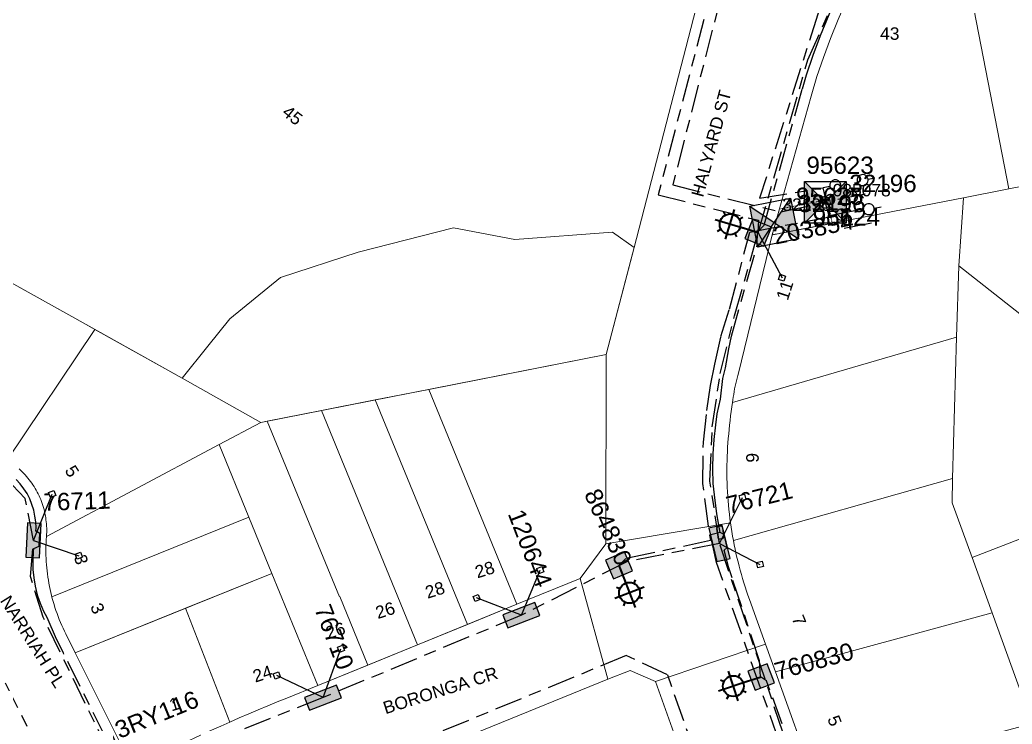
# Model space of a CAD drawing. Header units: metres. Extents: x 301080 to 303013, y 6182698 to 6183880.
# Drawn here: x 302355.8 to 302498.9, y 6182955.2 to 6183056.8 of the extents above; entities that cross this region are included whole.
import ezdxf
from ezdxf.enums import TextEntityAlignment as Align

# ---------------------------------------------------------------- set-up
doc = ezdxf.new("R2010")
doc.units = ezdxf.units.M
for name, pattern in [('Cable Exist UG', [8.2, 4, -1.2, 1.8, -1.2]), ('HIDDEN', [0.375, 0.25, -0.125]), ('HIDDEN2', [0.1875, 0.125, -0.0625])]:
    doc.linetypes.add(name, pattern=pattern)
doc.layers.get('0').update_dxf_attribs({"color": 6})
for name, color, linetype, lineweight in [('Cadastre Buildings_SP_EXT', 9, 'Continuous', 5), ('Cadastre Land Parcels_SP_EXT', 9, 'Continuous', 5), ('Cadastre Other Property_SP_EXT', 9, 'HIDDEN', 5), ('Cadastre Roads_SP_EXT', 9, 'Continuous', 5)]:
    doc.layers.add(name, color=color, linetype=linetype, lineweight=lineweight)
for name, color, linetype in [('Equip_HV_EXT', 7, 'Continuous'), ('Equip_SL_EXT', 7, 'Continuous'), ('Equip_SP_SL_EXT', 7, 'Continuous'), ('Mains_HV_EXT', 7, 'Continuous'), ('Mains_LV_EXT', 7, 'Continuous'), ('Mains_SL_EXT', 7, 'Continuous'), ('Services_SP_EXT', 7, 'Continuous'), ('Sub_SP_EXT', 7, 'Continuous'), ('SupportsUG_SP_LV_EXT', 7, 'Continuous'), ('SupportsUG_SP_LV_SL_EXT', 7, 'Continuous')]:
    doc.layers.add(name, color=color, linetype=linetype)
doc.styles.add('COLUMN_LABEL', font='arial.ttf')
doc.styles.add('iecARIAL', font='arial.ttf', dxfattribs={"height": 2})
doc.styles.add('POLE_LABEL', font='arial.ttf')
doc.styles.get("Standard").update_dxf_attribs({"font": 'arial.ttf'})
doc.styles.add('SWITCH_LABEL', font='arial.ttf', dxfattribs={"height": 2.5})

# ---------------------------------------------------------------- blocks, each defined once
blk = doc.blocks.new('COLUMN_EXT')
blk.add_hatch(color=256).paths.add_polyline_path([(-1.49, 1.48), (-1.49, -1.49), (1.48, -1.49), (1.48, 1.48)])
blk.add_lwpolyline([(-1.49, -1.49), (1.48, -1.49), (1.48, 1.48), (-1.49, 1.48)], close=True)
for tag, height, style, flags, p in [('ASSET_NUM', 2.5, 'COLUMN_LABEL', 8, (2, 2)), ('STRUCTURE_PLANT_NUMBER', 0.2, 'POLE_LABEL', 9, (1.81, 0.03)), ('STREET_CODE', 0.2, 'COLUMN_LABEL', 9, (1.81, -0.2))]:
    blk.add_attdef(tag, text='', height=height, dxfattribs=dict(style=style, flags=flags)).set_placement(p, align=Align.MIDDLE_LEFT)
at = {"flags": 9}
for tag, p in [('COLUMN_TYPE', (1.81, -0.4)), ('OWNED_BY', (1.81, -0.6)), ('STATE', (1.81, -0.8)), ('USAGE', (1.81, -1)), ('LEGEND', (1.81, -1.2)), ('LOCATION', (1.81, -1.4)), ('STREETNAME', (1.81, -1.6)), ('SUBURB', (1.81, -1.8)), ('NOTES', (1.81, -2))]:
    blk.add_attdef(tag, text='', height=0.2, dxfattribs=at).set_placement(p, align=Align.MIDDLE_LEFT)
at = {"flags": 1}
blk.add_attdef('Z', (1.81, -2.35), '', height=0.2, dxfattribs=at)
blk = doc.blocks.new('PILLAR_EXT')
blk.add_hatch(color=256).paths.add_polyline_path([(-2.475, 0.99), (-2.475, -0.99), (2.475, -0.99), (2.475, 0.99)])
blk.add_lwpolyline([(-2.475, -0.99), (2.475, -0.99), (2.475, 0.99), (-2.475, 0.99)], close=True)
at = {"style": 'iecARIAL', "flags": 8}
blk.add_attdef('ASSET_NUM', (1.5, 3.5), '', height=2.5, dxfattribs=at)
for tag, p, flags in [('OWNED_BY', (0, -0.2), 9), ('STATE', (0, -0.4), 9), ('SUPPORT_TYPE', (0, -0.6), 9), ('USAGE', (0, -0.8), 9), ('LEGEND', (0, -1), 9), ('LOCATION', (0, -1.2), 9), ('NOTES', (0, -1.4), 9), ('PARENT', (0, -1.6), 9), ('STREETNAME', (0, -1.8), 9), ('SUBURB', (0, -2), 1)]:
    blk.add_attdef(tag, p, '', height=0.2, dxfattribs=dict(flags=flags))
blk = doc.blocks.new('SL_LANTERN_EXT')
at = {"lineweight": 40}
for p, q in [((0, 1.97), (0, 6.47)), ((-1.46, 5.68), (-1.06, 5.28)), ((1.46, 5.68), (1.06, 5.28)), ((-2.25, 4.22), (2.25, 4.22)), ((-1.46, 2.76), (-1.06, 3.16)), ((1.46, 2.76), (1.06, 3.16)), ((0, 0), (0, 2.72))]:
    blk.add_line(p, q, dxfattribs=at)
blk.add_circle((0, 4.22), 1.5, dxfattribs=at)
at = {"style": 'iecARIAL', "flags": 8}
blk.add_attdef('ASSET_NUM', (1.5, 1.5), '', height=2.5, dxfattribs=at)
for tag, p, height, flags in [('CONSTRUCTED_VOLTAGE', (0.98, -0.65), 0.2, 9), ('CONTROL_TYPE', (0.98, -0.85), 0.2, 9), ('LANTERN_PURPOSE', (0.98, -1.05), 0.2, 9), ('LANTERN_TYPE', (0.98, -1.25), 0.2, 9), ('NO_PHASES', (0.98, -1.45), 0.2, 9), ('LNUMBER', (2.18, -3.25), 2.5, 8), ('OPERATING_VOLTAGE', (0.98, -1.65), 0.2, 9), ('ORIENTATION', (0.98, -1.85), 0.2, 9), ('OWNED_BY', (0.98, -2.05), 0.2, 9), ('STATE', (0.98, -2.25), 0.2, 9), ('USAGE', (0.98, -2.45), 0.2, 9), ('CEXIST', (0.98, -2.65), 0.2, 9), ('CNEW', (0.98, -2.85), 0.2, 9), ('CNUMBER', (0.98, -3.05), 0.2, 9), ('CREMOVE', (0.98, -3.25), 0.2, 9), ('CREPLACE', (0.98, -3.45), 0.2, 9), ('LKINGHEIGHT', (0.98, -3.65), 0.2, 9), ('LBRACKET', (0.98, -3.85), 0.2, 9), ('LBRACKETVOCAB', (0.98, -4.05), 0.2, 9), ('LCATEGORY', (0.98, -4.25), 0.2, 9), ('LCHARGE1', (0.98, -4.45), 0.2, 9), ('LCHARGE1PERCENT', (0.98, -4.65), 0.2, 9), ('LCHARGE2', (0.98, -4.85), 0.2, 9), ('LCHARGE2PERCENT', (0.98, -5.05), 0.2, 9), ('LCHARGE3', (0.98, -5.25), 0.2, 9), ('LCHARGE3PERCENT', (0.98, -5.45), 0.2, 9), ('LEXIST', (0.98, -5.65), 0.2, 9), ('LLAMP', (0.98, -5.85), 0.2, 9), ('LLAMPVOCAB', (0.98, -6.05), 0.2, 9), ('LMAST', (0.98, -6.25), 0.2, 9), ('LMASTVOCAB', (0.98, -6.45), 0.2, 9), ('LNEW', (0.98, -6.65), 0.2, 9), ('LANTNUMBER', (0.98, -6.85), 0.2, 9), ('LOUTREACH', (0.98, -7.25), 0.2, 9), ('LOUTREACHVOCAB', (0.98, -7.45), 0.2, 9), ('LRATECODE', (0.98, -7.65), 0.2, 9), ('LREMOVE', (0.98, -7.85), 0.2, 9), ('LREPLACE', (0.98, -8.05), 0.2, 9), ('LTYPE', (0.98, -8.25), 0.2, 9), ('LTYPEVOCAB', (0.98, -8.45), 0.2, 9), ('LEGEND', (0.98, -8.65), 0.2, 9), ('STREETNAME', (0.98, -9.25), 0.2, 9), ('SUBURB', (0.98, -9.45), 0.2, 1), ('LOCATION', (0.98, -8.85), 0.2, 9), ('NOTES', (0.98, -9.05), 0.2, 9)]:
    blk.add_attdef(tag, p, '', height=height, dxfattribs=dict(flags=flags))
blk = doc.blocks.new('CCP_EXT')
at = {"flags": 9}
for tag, p in [('LEGEND', (0, -1.4)), ('STATE', (0, -1.8)), ('LIFE_SUPPORT', (0, -1.6)), ('NOTES', (0, -2))]:
    blk.add_attdef(tag, text='', height=0.2, dxfattribs=at).set_placement(p, align=Align.MIDDLE_LEFT)
blk.add_wipeout([(0, 0.57), (0.57, 0), (0, -0.57), (-0.57, 0)])
blk.add_lwpolyline([(-0.57, 0), (0, 0.57), (0.57, 0), (0, -0.57), (-0.57, 0)])
at = {"flags": 1}
blk.add_attdef('Z', (0, 0), '', height=0.2, dxfattribs=at)
at = {"flags": 9}
for tag, p in [('CCP_TYPE', (0, 0)), ('CONSTRUCTED_VOLTAGE', (0, -0.2)), ('OPERATING_VOLTAGE', (0, -0.6)), ('ORIENTATION', (0, -0.8)), ('OWNED_BY', (0, -1)), ('NO_PHASES', (0, -0.4)), ('USAGE', (0, -1.2))]:
    blk.add_attdef(tag, text='', height=0.2, dxfattribs=at).set_placement(p, align=Align.MIDDLE_LEFT)
blk = doc.blocks.new('SL_STJ_EXT')
h = blk.add_hatch(color=256)
edge = h.paths.add_edge_path()
edge.add_ellipse((-0.59, 0.13), major_axis=(0.226, 0.226), ratio=1, start_angle=45, end_angle=135)
edge.add_line((-0.91, 0.13), (-0.91, -0.13))
edge.add_ellipse((-0.59, -0.13), major_axis=(0.226, 0.226), ratio=1, start_angle=135, end_angle=225)
edge.add_line((-0.59, -0.45), (0.59, -0.45))
edge.add_ellipse((0.59, -0.13), major_axis=(-0.226, 0.226), ratio=1, start_angle=135, end_angle=225)
edge.add_line((0.91, -0.13), (0.91, 0.13))
edge.add_ellipse((0.59, 0.13), major_axis=(-0.226, 0.226), ratio=1, start_angle=225, end_angle=315)
edge.add_line((0.59, 0.45), (-0.59, 0.45))
blk.add_lwpolyline([(-0.91, 0.13), (-0.91, -0.13, 0.414214), (-0.59, -0.45), (0.59, -0.45, 0.414214), (0.91, -0.13), (0.91, 0.13, 0.414214), (0.59, 0.45), (-0.59, 0.45, 0.414214)], format="xyb", close=True)
at = {"flags": 1}
blk.add_attdef('Z', (0, 0), '', height=0.2, dxfattribs=at)
at = {"flags": 9}
for tag, p in [('ORIENTATION', (0, 0)), ('USAGE', (0, -0.2)), ('LEGEND', (0, -0.4)), ('NOTES', (0, -0.6))]:
    blk.add_attdef(tag, text='', height=0.2, dxfattribs=at).set_placement(p, align=Align.MIDDLE_LEFT)
blk = doc.blocks.new('SWG_HOLEC_SU_EXT')
blk.add_line((1.8, -2), (5.8, -2))
for points in [[(1, 0), (0, 0)], [(6.6, 0), (7.6, 0)]]:
    blk.add_lwpolyline(points)
for points in [[(1.8, -0.8, 1), (1.8, 0.8, 1)], [(5.8, -0.8, 1), (5.8, 0.8, 1)]]:
    blk.add_lwpolyline(points, format="xyb", close=True)
at = {"style": 'SWITCH_LABEL', "flags": 8}
blk.add_attdef('ASSET_NUM', text='', height=2.5, rotation=179.9544, dxfattribs=at).set_placement((-2.4, 0), align=Align.MIDDLE_LEFT)
at = {"flags": 1}
blk.add_attdef('Z', (0, 0), '', height=0.2, dxfattribs=at)
at = {"flags": 9}
for tag, p in [('ACTUAL_STATUS', (0, -0.4)), ('CONSTRUCTED_VOLTAGE', (0, -0.6)), ('OPERATING_VOLTAGE', (0, -1)), ('ORIENTATION', (0, -1.2)), ('OWNED_BY', (0, -1.4)), ('NO_PHASES', (0, -0.8)), ('STATE', (0, -1.8)), ('SWITCH_TYPE', (0, -2)), ('STREETNAME', (0, -2.6)), ('SUBURB', (0, -2.8)), ('PARENT', (0, -1.6)), ('USAGE', (0, -2.2)), ('LOCATION', (0, -2.4)), ('NOTES', (0, -3))]:
    blk.add_attdef(tag, text='', height=0.2, dxfattribs=at).set_placement(p, align=Align.MIDDLE_LEFT)
at = {"style": 'SWITCH_LABEL', "flags": 9}
blk.add_attdef('STREET_CODE', text='', height=0.2, dxfattribs=at).set_placement((0, -0.2), align=Align.MIDDLE_LEFT)
blk = doc.blocks.new('SWITCHING_STATION_EXT')
blk.add_hatch(color=256).paths.add_polyline_path([(-3, 3), (-3, -3), (0, 0)])
h = blk.add_hatch(color=256)
h.paths.add_polyline_path([(0, 0), (3, -3), (3, 3)])
h.paths.add_polyline_path([(3.59, -1.15), (4.63, -1.15), (4.63, -0.85), (3.59, -0.85)], flags=9)
h.paths.add_polyline_path([(3.59, -0.95), (4.83, -0.95), (4.83, -0.65), (3.59, -0.65)], flags=9)
h.paths.add_polyline_path([(3.59, -0.75), (4.63, -0.75), (4.63, -0.45), (3.59, -0.45)], flags=9)
h.paths.add_polyline_path([(3.59, -0.55), (4.83, -0.55), (4.83, -0.25), (3.59, -0.25)], flags=9)
h.paths.add_polyline_path([(3.59, -0.35), (5.69, -0.35), (5.69, -0.05), (3.59, -0.05)], flags=9)
for p, q in [((-3, 3), (3, -3)), ((-3, -3), (3, 3)), ((-2.4, 2.33), (-2.4, 2.33, 0)), ((2.33, 2.33), (2.33, 2.33, 0))]:
    blk.add_line(p, q)
blk.add_lwpolyline([(-3, 3), (3, 3), (3, -3), (-3, -3)], close=True)
for tag, height, flags, p in [('ASSET_NUM', 2.5, 8, (3.46, 2)), ('STREET_CODE', 0.2, 9, (1.5, 0)), ('CONSTRUCTED_VOLTAGE', 0.2, 9, (1.5, -0.2)), ('OPERATING_VOLTAGE', 0.2, 9, (1.5, -0.6)), ('OPERATED_BY', 0.2, 9, (1.5, -0.8)), ('ORIENTATION', 0.2, 9, (1.5, -1.2)), ('OWNED_BY', 0.2, 9, (1.5, -1.4)), ('NO_PHASES', 0.2, 9, (1.5, -0.4)), ('MAINTAINED_BY', 0.2, 9, (1.5, -1)), ('STATE', 0.2, 9, (1.5, -1.6)), ('SITE_TYPE', 0.2, 9, (1.5, -2.6)), ('STREETNAME', 0.2, 9, (1.5, -2.8)), ('PARENT', 0.2, 9, (1.5, -1.8)), ('USAGE', 0.2, 9, (1.5, -2)), ('LEGEND', 0.2, 9, (1.5, -2.2)), ('LOCATION', 0.2, 9, (1.5, -2.4)), ('SUBURB', 0.2, 9, (1.5, -3)), ('Z', 0.2, 1, (1.5, -3.4)), ('NOTES', 0.2, 9, (1.5, -3.2))]:
    blk.add_attdef(tag, text='', height=height, dxfattribs=dict(flags=flags)).set_placement(p, align=Align.MIDDLE_LEFT)

msp = doc.modelspace()

# ---------------------------------------------------------------- linework, layer by layer
at = {"layer": 'Cadastre Land Parcels_SP_EXT', "linetype": 'Continuous'}
for points in [[(302456.84, 6183072.11), (302432.33, 6183091.63), (302412.12, 6183105.58), (302399.46, 6183087.42), (302389.44, 6183073.07), (302380.86, 6183060.76), (302349.16, 6183065.16), (302343.96, 6183057.82), (302327.18, 6183034.15), (302335.22, 6183029.58), (302365.34, 6183012.8), (302379.19, 6183005.08), (302382.9, 6183009.68), (302386.09, 6183013.65), (302393.38, 6183019.59), (302404.57, 6183023.27), (302418.32, 6183026.77), (302427.19, 6183025.1), (302441.25, 6183026.13), (302444.36, 6183023.94), (302456.84, 6183072.11)], [(302492.08, 6183065.07), (302489.54, 6183065.4), (302487.01, 6183065.83), (302484.5, 6183066.35), (302482.01, 6183066.96), (302477.78, 6183065.12), (302476.25, 6183062.08), (302474.98, 6183059.46), (302473.79, 6183056.79), (302472.68, 6183054.08), (302471.67, 6183051.34), (302470.74, 6183048.57), (302469.91, 6183045.77), (302464.28, 6183025.74), (302491.88, 6183031.07), (302498.43, 6183032.4), (302492.08, 6183065.07)], [(302518.24, 6183036.24), (302512.48, 6183065.92), (302510.24, 6183065.52), (302507.98, 6183065.2), (302505.72, 6183064.95), (302503.45, 6183064.78), (302501.17, 6183064.69), (302498.9, 6183064.67), (302496.62, 6183064.73), (302494.35, 6183064.87), (302492.08, 6183065.07), (302498.43, 6183032.4), (302518.24, 6183036.24)], [(302490.87, 6183010.98), (302491.2, 6183021.29), (302491.88, 6183031.07), (302464.28, 6183025.74), (302459.43, 6183005.81), (302459.32, 6183005.44), (302459.22, 6183005.06), (302459.12, 6183004.67), (302459.03, 6183004.29), (302458.94, 6183003.91), (302458.87, 6183003.52), (302458.8, 6183003.13), (302458.74, 6183002.74), (302458.68, 6183002.35), (302458.63, 6183001.96), (302458.59, 6183001.57), (302490.87, 6183010.98)], [(302444.36, 6183023.94), (302441.25, 6183026.13), (302427.19, 6183025.1), (302418.32, 6183026.77), (302404.57, 6183023.27), (302393.38, 6183019.59), (302386.09, 6183013.65), (302382.9, 6183009.68), (302379.19, 6183005.08), (302390.55, 6182998.7), (302440.35, 6183008.48), (302444.36, 6183023.94)], [(302490.32, 6182990.62), (302490.87, 6183010.98), (302458.59, 6183001.57), (302458.49, 6183000.92), (302458.39, 6183000.27), (302458.3, 6182999.62), (302458.22, 6182998.97), (302458.15, 6182998.31), (302458.08, 6182997.67), (302458.02, 6182997.03), (302457.96, 6182996.39), (302457.91, 6182995.75), (302457.86, 6182995.11), (302457.83, 6182994.46), (302457.8, 6182993.82), (302457.78, 6182993.18), (302457.77, 6182992.54), (302457.76, 6182991.9), (302457.76, 6182991.25), (302457.77, 6182990.61), (302457.79, 6182989.97), (302457.82, 6182989.33), (302457.85, 6182988.68), (302457.89, 6182988.04), (302457.93, 6182987.4), (302457.99, 6182986.76), (302458.05, 6182986.12), (302458.12, 6182985.48), (302458.2, 6182984.84), (302458.28, 6182984.21), (302458.37, 6182983.57), (302458.47, 6182982.94), (302458.58, 6182982.3), (302458.7, 6182981.67), (302490.32, 6182990.62)], [(302427.48, 6182972.47), (302414.79, 6183003.46), (302407.01, 6183001.93), (302420.33, 6182969.55), (302427.48, 6182972.47)], [(302420.33, 6182969.55), (302407.01, 6183001.93), (302399.28, 6183000.42), (302413.12, 6182966.61), (302420.33, 6182969.55)], [(302399.28, 6183000.42), (302391.47, 6182998.88), (302401.88, 6182973.55), (302401.92, 6182973.57), (302405.97, 6182963.69), (302413.12, 6182966.61), (302399.28, 6183000.42)], [(302391.47, 6182998.88), (302390.55, 6182998.7), (302384.52, 6182995.49), (302388.82, 6182985.02), (302392.14, 6182976.9), (302398.76, 6182960.75), (302405.97, 6182963.69), (302401.92, 6182973.57), (302401.88, 6182973.55), (302391.47, 6182998.88)], [(302388.82, 6182985.02), (302384.52, 6182995.49), (302359.62, 6182982.23), (302359.59, 6182981.78), (302359.56, 6182981.33), (302359.55, 6182980.88), (302359.54, 6182980.43), (302359.54, 6182979.98), (302359.55, 6182979.53), (302359.57, 6182979.08), (302359.59, 6182978.62), (302359.62, 6182978.17), (302359.66, 6182977.72), (302359.71, 6182977.28), (302359.76, 6182976.83), (302359.82, 6182976.38), (302359.89, 6182975.93), (302359.97, 6182975.49), (302360.05, 6182975.04), (302360.14, 6182974.6), (302360.24, 6182974.16), (302360.35, 6182973.72), (302360.39, 6182973.55), (302388.82, 6182985.02)], [(302496.01, 6182971.21), (302493.11, 6182979.22), (302490.25, 6182987.11), (302490.32, 6182990.62), (302458.7, 6182981.67), (302458.81, 6182981.05), (302458.94, 6182980.43), (302459.07, 6182979.82), (302459.21, 6182979.21), (302459.36, 6182978.59), (302459.52, 6182977.98), (302459.68, 6182977.38), (302459.85, 6182976.77), (302460.02, 6182976.16), (302460.2, 6182975.56), (302460.39, 6182974.96), (302460.59, 6182974.36), (302460.79, 6182973.77), (302461, 6182973.17), (302463.32, 6182966.71), (302464.76, 6182962.71), (302496.01, 6182971.21)], [(302392.14, 6182976.9), (302388.82, 6182985.02), (302360.39, 6182973.55), (302360.46, 6182973.29), (302360.58, 6182972.85), (302360.71, 6182972.42), (302360.85, 6182971.99), (302360.99, 6182971.56), (302361.14, 6182971.12), (302361.3, 6182970.69), (302361.47, 6182970.27), (302361.64, 6182969.85), (302361.82, 6182969.42), (302362.01, 6182969.01), (302362.2, 6182968.59), (302362.4, 6182968.18), (302363.75, 6182965.47), (302392.14, 6182976.9)], [(302387.43, 6182956.06), (302388.79, 6182956.64), (302390.16, 6182957.22), (302391.53, 6182957.8), (302392.91, 6182958.37), (302394.28, 6182958.93), (302398.76, 6182960.75), (302392.14, 6182976.9), (302379.68, 6182971.89), (302386.06, 6182955.46), (302387.43, 6182956.06)], [(302376.94, 6182951.29), (302378.24, 6182951.9), (302379.53, 6182952.51), (302380.84, 6182953.11), (302382.14, 6182953.71), (302383.44, 6182954.3), (302384.75, 6182954.88), (302386.06, 6182955.46), (302379.68, 6182971.89), (302363.75, 6182965.47), (302370.25, 6182952.47), (302375.65, 6182950.67), (302376.94, 6182951.29)], [(302501.77, 6182955.26), (302496.01, 6182971.21), (302464.76, 6182962.71), (302470.49, 6182946.75), (302501.77, 6182955.26)], [(302452.5, 6182947.21), (302447.44, 6182961.3), (302443.8, 6182962.93), (302440.6, 6182961.64), (302418.75, 6182952.78), (302425.15, 6182935.03), (302452.5, 6182947.21)]]:
    msp.add_lwpolyline(points, close=True, dxfattribs=at)
for points in [[(302518.24, 6183036.24), (302498.43, 6183032.4), (302491.88, 6183031.07), (302491.2, 6183021.29), (302518.74, 6182999.59)], [(302353.97, 6182993.25), (302366.61, 6183012.1), (302366.61, 6183012.1), (302365.35, 6183012.8), (302338.21, 6183027.91)], [(302518.74, 6182999.59), (302491.2, 6183021.29), (302490.87, 6183010.98), (302490.32, 6182990.62), (302490.25, 6182987.11), (302493.11, 6182979.22), (302516.85, 6182988.41)], [(302355.68, 6182991.98), (302355.9, 6182991.77), (302356.12, 6182991.56), (302356.33, 6182991.35), (302356.54, 6182991.13), (302356.74, 6182990.9), (302356.94, 6182990.67), (302357.13, 6182990.43), (302357.31, 6182990.19), (302357.49, 6182989.94), (302357.66, 6182989.69), (302357.83, 6182989.44), (302357.98, 6182989.18), (302358.14, 6182988.92), (302358.28, 6182988.65), (302358.42, 6182988.38), (302358.55, 6182988.11), (302358.67, 6182987.84), (302358.79, 6182987.56), (302358.9, 6182987.28), (302359, 6182986.99), (302359.1, 6182986.7), (302359.19, 6182986.42), (302359.27, 6182986.12), (302359.34, 6182985.83), (302359.4, 6182985.54), (302359.46, 6182985.24), (302359.51, 6182984.94), (302359.55, 6182984.64), (302359.59, 6182984.34), (302359.62, 6182984.04), (302359.64, 6182983.74), (302359.65, 6182983.44), (302359.65, 6182983.14), (302359.65, 6182982.84), (302359.63, 6182982.53), (302359.62, 6182982.23), (302384.52, 6182995.49), (302384.52, 6182995.49), (302390.55, 6182998.7), (302379.19, 6183005.07), (302366.61, 6183012.1), (302353.97, 6182993.25)], [(302516.85, 6182988.41), (302493.11, 6182979.22), (302496.01, 6182971.21), (302501.77, 6182955.26)]]:
    msp.add_lwpolyline(points, dxfattribs=at)
at = {"layer": 'Cadastre Other Property_SP_EXT', "linetype": 'HIDDEN2'}
msp.add_lwpolyline([(302464.28, 6183025.74), (302472.94, 6183027.41), (302472.28, 6183030.82), (302465.35, 6183029.48), (302464.28, 6183025.74)], close=True, dxfattribs=at)
at = {"layer": 'Cadastre Roads_SP_EXT', "linetype": 'Continuous'}
msp.add_lwpolyline([(302485.56, 6182904.8), (302476.25, 6182930.73), (302470.49, 6182946.75), (302464.76, 6182962.71), (302463.32, 6182966.71), (302447.44, 6182961.3), (302452.5, 6182947.21), (302458.52, 6182930.45), (302464.37, 6182914.14), (302469.24, 6182900.58), (302485.56, 6182904.8)], close=True, dxfattribs=at)
at = {"layer": 'Mains_HV_EXT', "linetype": 'Cable Exist UG'}
for points in [[(302218.63, 6183200.45), (302220.94, 6183199.93), (302268.78, 6183187.56), (302316.38, 6183175.46), (302427.42, 6183098.54), (302434.1, 6183093.92), (302438.58, 6183090.37), (302460.24, 6183073.25), (302459.7, 6183071.17), (302449.96, 6183032.94), (302465.53, 6183029.05), (302471.96, 6183030.46)], [(302636, 6183111.03), (302631.28, 6183109.54), (302625.72, 6183108.03), (302613.2, 6183104.23), (302598.39, 6183099.83), (302584.19, 6183095.51), (302576.94, 6183093.52), (302579.58, 6183084.19), (302567.19, 6183080.83), (302558.2, 6183078.69), (302545.91, 6183075.94), (302536.37, 6183073.84), (302523.19, 6183071.1), (302511.69, 6183068.88), (302503.52, 6183067.81), (302496.13, 6183067.8), (302489.07, 6183068.58), (302482.96, 6183069.87), (302481.74, 6183070.13), (302475.59, 6183067.45), (302470.87, 6183057.58), (302462.47, 6183031.02), (302471.61, 6183032.53), (302472.13, 6183030.25)]]:
    msp.add_lwpolyline(points, dxfattribs=at)
at = {"layer": 'Mains_LV_EXT', "linetype": 'Cable Exist UG'}
for points in [[(302462.26, 6183026.05), (302469.44, 6183051), (302476.32, 6183066.67), (302481.81, 6183069.07), (302485.85, 6183068.24)], [(302357.75, 6182981.68), (302356.56, 6182987.73), (302352.64, 6182991.83), (302348.62, 6182993.39), (302344.31, 6182992.61)], [(302353.65, 6182961.12), (302360.7, 6182947.18), (302358.84, 6182939.72), (302335.88, 6182925.72)]]:
    msp.add_lwpolyline(points, dxfattribs=at)
at = {"layer": 'Mains_SL_EXT', "linetype": 'Cable Exist UG'}
for points in [[(302413.26, 6183107.23), (302414.2, 6183108.35), (302414.2, 6183108.35), (302417.01, 6183106.46), (302417.9, 6183103.42), (302417.9, 6183103.42), (302433.24, 6183092.86), (302458.54, 6183072.66), (302447.86, 6183031.52), (302462.33, 6183027.85), (302462.2, 6183026.07)], [(302462.19, 6183026.15), (302463.11, 6183027.12), (302463.11, 6183027.12), (302468.65, 6183046.82), (302469.25, 6183048.82), (302470.21, 6183051.68), (302471.25, 6183054.5), (302472.49, 6183057.52), (302473.87, 6183060.62), (302474.71, 6183062.36), (302476.69, 6183066.28), (302481.87, 6183068.54), (302484.83, 6183067.82), (302487.29, 6183067.32), (302489.77, 6183066.88), (302491.09, 6183066.72), (302491.69, 6183067.14)], [(302456.8, 6182982.81), (302455.23, 6182982.44), (302455.23, 6182982.44), (302455.39, 6182981.64), (302443.18, 6182979.06), (302442.19, 6182978.07)], [(302480.37, 6182931.23), (302474.27, 6182931.93), (302474.27, 6182931.93), (302469.4, 6182945.02), (302469.67, 6182945.46), (302469.19, 6182947.33), (302468.53, 6182947.5), (302463.48, 6182961.4), (302462.59, 6182961.98)]]:
    msp.add_lwpolyline(points, dxfattribs=at)

# ---------------------------------------------------------------- block references
at = {"layer": 'Equip_HV_EXT'}
ref = msp.add_blockref('SWG_HOLEC_SU_EXT', (302471.63, 6183032.54), dxfattribs=dict(at, rotation=10.87352037601107))
ref.add_attrib('ASSET_NUM', '95623', dxfattribs={"layer": '0', "height": 2.5, "style": 'SWITCH_LABEL'}).set_placement((302469.23, 6183033.79), align=Align.BOTTOM_LEFT)
ref = msp.add_blockref('SWG_HOLEC_SU_EXT', (302470.13, 6183030.06), dxfattribs=dict(at, rotation=11.71247263486111))
ref.add_attrib('ASSET_NUM', '95625', dxfattribs={"layer": '0', "height": 2.5, "style": 'SWITCH_LABEL'}).set_placement((302467.73, 6183031.31), align=Align.MIDDLE_LEFT)
ref = msp.add_blockref('SWG_HOLEC_SU_EXT', (302472.54, 6183028.33), dxfattribs=dict(at, rotation=11.21884222936018))
ref.add_attrib('ASSET_NUM', '95624', dxfattribs={"layer": '0', "height": 2.5, "style": 'SWITCH_LABEL'}).set_placement((302470.14, 6183029.58), align=Align.TOP_LEFT)
at = {"layer": 'Equip_SL_EXT', "rotation": 97.69605170504506}
msp.add_blockref('SL_STJ_EXT', (302456.8, 6182982.81), dxfattribs=at)
at = {"layer": 'Equip_SP_SL_EXT'}
for p, rotation in [((302462.26, 6183026.05), 73.20545329863876), ((302442.19, 6182978.05), 201.0832620767442), ((302462.7, 6182961.97), 108.1796832330563)]:
    msp.add_blockref('SL_LANTERN_EXT', p, dxfattribs=dict(at, rotation=rotation))
at = {"layer": 'Sub_SP_EXT'}
ref = msp.add_blockref('SWITCHING_STATION_EXT', (302471.96, 6183030.42), dxfattribs=at)
ref.add_attrib('ASSET_NUM', '32196', dxfattribs={"layer": '0', "height": 2.5}).set_placement((302475.42, 6183031.17), align=Align.BOTTOM_LEFT)
ref = msp.add_blockref('SWITCHING_STATION_EXT', (302464.58, 6183027.52), dxfattribs=dict(at, rotation=11.23813325101064))
ref.add_attrib('ASSET_NUM', '32196', dxfattribs={"layer": '0', "height": 2.5}).set_placement((302468.04, 6183028.27), align=Align.BOTTOM_LEFT)
at = {"layer": 'SupportsUG_SP_LV_EXT'}
ref = msp.add_blockref('PILLAR_EXT', (302456.7, 6182981.25), dxfattribs=dict(at, rotation=103.7899170807166))
ref.add_attrib('ASSET_NUM', '76721', dxfattribs={"layer": '0', "height": 2.5, "rotation": 13.8988, "style": 'iecARIAL'}).set_placement((302458.2, 6182984.75), align=Align.BOTTOM_LEFT)
ref = msp.add_blockref('PILLAR_EXT', (302357.75, 6182981.68), dxfattribs=dict(at, rotation=267.6123738608892))
ref.add_attrib('ASSET_NUM', '76711', dxfattribs={"layer": '0', "height": 2.5, "rotation": 1.9637, "style": 'iecARIAL'}).set_placement((302359.25, 6182985.18), align=Align.BOTTOM_LEFT)
ref = msp.add_blockref('PILLAR_EXT', (302428.12, 6182970.89), dxfattribs=dict(at, rotation=201.0832621127351))
ref.add_attrib('ASSET_NUM', '120644', dxfattribs={"layer": '0', "height": 2.5, "rotation": 291.1195, "style": 'iecARIAL'}).set_placement((302429.62, 6182974.39), align=Align.BOTTOM_RIGHT)
ref = msp.add_blockref('PILLAR_EXT', (302399.51, 6182958.99), dxfattribs=dict(at, rotation=201.0464471172776))
ref.add_attrib('ASSET_NUM', '76710', dxfattribs={"layer": '0', "height": 2.5, "rotation": 291.0827, "style": 'iecARIAL'}).set_placement((302401.01, 6182962.49), align=Align.BOTTOM_RIGHT)
at = {"layer": 'SupportsUG_SP_LV_SL_EXT'}
ref = msp.add_blockref('COLUMN_EXT', (302462.26, 6183026.05), dxfattribs=dict(at, rotation=68.08939491652954))
ref.add_attrib('ASSET_NUM', '203854', dxfattribs={"layer": '0', "height": 2.5, "rotation": 11.1995, "style": 'COLUMN_LABEL'}).set_placement((302464.26, 6183026.8), align=Align.TOP_LEFT)
ref = msp.add_blockref('COLUMN_EXT', (302442.19, 6182978.05), dxfattribs=dict(at, rotation=203.0103371762223))
ref.add_attrib('ASSET_NUM', '864830', dxfattribs={"layer": '0', "height": 2.5, "rotation": 294.3193, "style": 'COLUMN_LABEL'}).set_placement((302444.19, 6182978.8), align=Align.TOP_RIGHT)
ref = msp.add_blockref('COLUMN_EXT', (302462.7, 6182961.97), dxfattribs=dict(at, rotation=291.1568356211305))
ref.add_attrib('ASSET_NUM', '760830', dxfattribs={"layer": '0', "height": 2.5, "rotation": 15.3382, "style": 'COLUMN_LABEL'}).set_placement((302464.7, 6182962.72), align=Align.MIDDLE_LEFT)
ref = msp.add_blockref('COLUMN_EXT', (302368.43, 6182951.59), dxfattribs=dict(at, rotation=114.7913433982836))
ref.add_attrib('ASSET_NUM', '3RY116', dxfattribs={"layer": '0', "height": 2.5, "rotation": 22.1408, "style": 'COLUMN_LABEL'}).set_placement((302370.43, 6182952.34), align=Align.BOTTOM_LEFT)

# ---------------------------------------------------------------- texts
at = {"layer": 'Cadastre Land Parcels_SP_EXT'}
msp.add_text('43', height=1.8, dxfattribs=at).set_placement((302479.85, 6183053.88))
for s, rotation, p in [('45', 321.464, (302393.46, 6183043.16)), ('11', 72.1918, (302466.53, 6183016.17)), ('9', 88.7604, (302462.33, 6182992.87)), ('5', 302.1392, (302362.18, 6182991.77)), ('3', 284.1599, (302363.58, 6182979.38)), ('28', 17.6207, (302421.77, 6182976.18)), ('28', 17.6265, (302414.59, 6182973.25)), ('3', 292.704, (302365.89, 6182972.16)), ('26', 17.6242, (302407.41, 6182970.32)), ('26', 17.6231, (302400.24, 6182967.4)), ('7', 292.047, (302467.07, 6182970.45)), ('24', 18.1067, (302389.73, 6182961.15)), ('1', 16.7861, (302377.65, 6182957)), ('5', 292.0503, (302472.2, 6182955.97))]:
    msp.add_text(s, height=1.8, rotation=rotation, dxfattribs=at).set_placement(p)
at = {"layer": 'Cadastre Other Property_SP_EXT'}
msp.add_text('085078', height=1.8, dxfattribs=at).set_placement((302473, 6183031.3))
at = {"layer": 'Cadastre Roads_SP_EXT'}
for s, rotation, p in [('HALYARD ST', 74.9461, (302454.32, 6183031.07)), ('NARRIAH PL', 302.2344, (302352.86, 6182972.98)), ('BORONGA CR', 17.6092, (302408.52, 6182956.59))]:
    msp.add_text(s, height=1.8, rotation=rotation, dxfattribs=at).set_placement(p)
at = {"layer": 'Sub_SP_EXT'}
msp.add_text('32196', height=1.8, dxfattribs=at).set_placement((302465.75, 6183029.21))

# ---------------------------------------------------------------- next in the draw order: block references
at = {"layer": 'Services_SP_EXT'}
for p, rotation in [((302465.71, 6183019.56), 295.6283008280176), ((302360.45, 6182988.36), 65.97254328266028), ((302460.01, 6182987.85), 58.91670436700678), ((302364.29, 6182979.47), 335.9360181968866), ((302462.53, 6182978.21), 328.8806794187905), ((302430.85, 6182977.38), 66.17362417822252), ((302421.66, 6182973.37), 156.0649494875833), ((302402.1, 6182966.03), 66.13660914008048), ((302392.86, 6182962.2), 156.0279344994358)]:
    msp.add_blockref('CCP_EXT', p, dxfattribs=dict(at, rotation=rotation))

# ---------------------------------------------------------------- next in the draw order: linework, layer by layer
at = {"layer": 'Cadastre Buildings_SP_EXT', "linetype": 'Continuous'}
msp.add_lwpolyline([(302436.6, 6182976.18), (302440.3, 6182981.19), (302440.35, 6183008.48), (302414.79, 6183003.46), (302427.48, 6182972.47), (302436.6, 6182976.18)], close=True, dxfattribs=at)
at = {"layer": 'Cadastre Roads_SP_EXT', "linetype": 'Continuous'}
for points in [[(302456.85, 6183072.11), (302444.36, 6183023.94), (302443.93, 6183022.28), (302440.35, 6183008.48), (302440.3, 6182981.19), (302458.28, 6182984.21), (302458.28, 6182984.21), (302458.2, 6182984.84), (302458.12, 6182985.48), (302458.05, 6182986.12), (302457.99, 6182986.76), (302457.93, 6182987.4), (302457.89, 6182988.04), (302457.85, 6182988.68), (302457.82, 6182989.33), (302457.79, 6182989.97), (302457.77, 6182990.61), (302457.76, 6182991.25), (302457.76, 6182991.9), (302457.77, 6182992.54), (302457.78, 6182993.18), (302457.8, 6182993.82), (302457.83, 6182994.46), (302457.86, 6182995.11), (302457.91, 6182995.75), (302457.96, 6182996.39), (302458.02, 6182997.03), (302458.08, 6182997.67), (302458.15, 6182998.31), (302458.22, 6182998.97), (302458.3, 6182999.62), (302458.39, 6183000.27), (302458.49, 6183000.92), (302458.59, 6183001.57), (302458.63, 6183001.96), (302458.68, 6183002.35), (302458.74, 6183002.74), (302458.8, 6183003.13), (302458.87, 6183003.52), (302458.94, 6183003.91), (302459.03, 6183004.29), (302459.12, 6183004.67), (302459.22, 6183005.06), (302459.32, 6183005.44), (302459.43, 6183005.81), (302464.28, 6183025.74), (302469.91, 6183045.77), (302470.74, 6183048.57), (302471.67, 6183051.34), (302472.68, 6183054.08), (302473.79, 6183056.79)], [(302370.25, 6182952.47), (302363.75, 6182965.47), (302362.4, 6182968.18), (302362.2, 6182968.59), (302362.01, 6182969.01), (302361.82, 6182969.42), (302361.64, 6182969.85), (302361.47, 6182970.27), (302361.3, 6182970.69), (302361.14, 6182971.12), (302360.99, 6182971.56), (302360.85, 6182971.99), (302360.71, 6182972.42), (302360.58, 6182972.85), (302360.46, 6182973.29), (302360.35, 6182973.72), (302360.24, 6182974.16), (302360.14, 6182974.6), (302360.05, 6182975.04), (302359.97, 6182975.49), (302359.89, 6182975.93), (302359.82, 6182976.38), (302359.76, 6182976.83), (302359.71, 6182977.28), (302359.66, 6182977.72), (302359.62, 6182978.17), (302359.59, 6182978.62), (302359.57, 6182979.08), (302359.55, 6182979.53), (302359.54, 6182979.98), (302359.54, 6182980.43), (302359.55, 6182980.88), (302359.56, 6182981.33), (302359.59, 6182981.78), (302359.62, 6182982.23), (302359.63, 6182982.53), (302359.65, 6182982.84), (302359.65, 6182983.14), (302359.65, 6182983.44), (302359.64, 6182983.74), (302359.62, 6182984.04), (302359.59, 6182984.34), (302359.55, 6182984.64), (302359.51, 6182984.94), (302359.46, 6182985.24), (302359.4, 6182985.54), (302359.34, 6182985.83), (302359.27, 6182986.12), (302359.19, 6182986.42), (302359.1, 6182986.7), (302359, 6182986.99), (302358.9, 6182987.28), (302358.79, 6182987.56), (302358.67, 6182987.84), (302358.55, 6182988.11), (302358.42, 6182988.38), (302358.28, 6182988.65), (302358.14, 6182988.92), (302357.98, 6182989.18), (302357.83, 6182989.44), (302357.66, 6182989.69), (302357.49, 6182989.94), (302357.31, 6182990.19), (302357.13, 6182990.43), (302356.94, 6182990.67), (302356.74, 6182990.9), (302356.54, 6182991.13), (302356.33, 6182991.35), (302356.12, 6182991.56), (302355.9, 6182991.77), (302355.68, 6182991.98)], [(302418.75, 6182952.78), (302440.6, 6182961.64), (302436.6, 6182976.18), (302427.48, 6182972.47), (302413.12, 6182966.61), (302398.76, 6182960.75), (302394.28, 6182958.93), (302392.91, 6182958.37), (302391.53, 6182957.8), (302390.16, 6182957.22), (302388.79, 6182956.64), (302387.43, 6182956.06), (302386.06, 6182955.46), (302384.75, 6182954.88)]]:
    msp.add_lwpolyline(points, dxfattribs=at)
at = {"layer": 'Mains_HV_EXT', "linetype": 'Cable Exist UG'}
msp.add_lwpolyline([(302478.71, 6182935.63), (302477.01, 6182936.32), (302472.16, 6182937.07), (302470.73, 6182937.18), (302456.26, 6182978.5), (302455.1, 6182983.74), (302454.31, 6182989.88), (302454.36, 6182995.84), (302454.88, 6183000.4), (302455.41, 6183004.04), (302456, 6183007.08), (302456.9, 6183011.1), (302458.14, 6183015.02), (302461.06, 6183026.15), (302472.54, 6183028.33), (302472.05, 6183030.17)], dxfattribs=at)
at = {"layer": 'Mains_LV_EXT', "linetype": 'Cable Exist UG'}
for points in [[(302456.7, 6182981.25), (302455.31, 6182990.23), (302455.65, 6182998.07), (302456.79, 6183005.73), (302458.86, 6183014.06), (302462.26, 6183026.05)], [(302399.51, 6182958.99), (302386.91, 6182953.99), (302381.41, 6182950.97), (302375.6, 6182948.7), (302368.81, 6182950.8), (302359.15, 6182970.59), (302357.32, 6182976.46), (302357.75, 6182981.68)], [(302456.7, 6182981.25), (302443.32, 6182978.59), (302428.12, 6182970.89)], [(302468.47, 6182946.09), (302456.7, 6182981.25)], [(302428.12, 6182970.89), (302399.51, 6182958.99)], [(302454.26, 6182947.89), (302449.2, 6182962.29), (302443.25, 6182965.06), (302402.06, 6182948.15)]]:
    msp.add_lwpolyline(points, dxfattribs=at)
at = {"layer": 'Mains_SL_EXT', "linetype": 'Cable Exist UG'}
for points in [[(302456.8, 6182982.81), (302456.31, 6182985.52), (302455.96, 6182988.23), (302455.8, 6182989.86), (302455.73, 6182992), (302455.78, 6182994.14), (302455.92, 6182996.23), (302456.15, 6182998.35), (302456.36, 6182999.95), (302456.82, 6183002.05), (302457.16, 6183005.05), (302457.54, 6183006.56), (302458.02, 6183009.33), (302458.41, 6183011.13), (302462.14, 6183024.33), (302462.18, 6183026.15)], [(302368.13, 6182953.28), (302362.06, 6182965.44), (302361.06, 6182967.44), (302359.72, 6182970.55), (302359.25, 6182971.4), (302358.74, 6182972.57), (302358.37, 6182973.64), (302358.05, 6182975.05), (302357.83, 6182976.27), (302357.72, 6182977.46), (302357.69, 6182978.73), (302357.74, 6182980.05), (302357.79, 6182980.5), (302358.55, 6182980.83), (302358.65, 6182982.67), (302358.11, 6182983.03), (302358.12, 6182983.48), (302358.07, 6182984.33), (302357.96, 6182985.17), (302357.79, 6182986.02), (302357.53, 6182986.85), (302357.2, 6182987.65), (302356.82, 6182988.43), (302356.36, 6182989.13), (302355.84, 6182989.82), (302355.27, 6182990.44)], [(302462.59, 6182961.98), (302462.48, 6182964.31), (302462.48, 6182964.31), (302458.5, 6182976.29), (302458, 6182977.85), (302457.37, 6182980.26), (302457.78, 6182980.67), (302457.35, 6182982.53), (302457.35, 6182982.53), (302456.8, 6182982.81)]]:
    msp.add_lwpolyline(points, dxfattribs=at)
at = {"layer": 'Services_SP_EXT'}
for points in [[(302462.26, 6183026.05), (302465.71, 6183019.56)], [(302357.75, 6182981.68), (302360.45, 6182988.36)], [(302456.7, 6182981.25), (302460.01, 6182987.85)], [(302357.75, 6182981.68), (302364.29, 6182979.47)], [(302456.7, 6182981.25), (302462.53, 6182978.21)], [(302428.12, 6182970.89), (302430.85, 6182977.38)], [(302428.12, 6182970.89), (302421.66, 6182973.37)], [(302399.51, 6182958.99), (302402.1, 6182966.03)], [(302399.51, 6182958.99), (302392.86, 6182962.2)]]:
    msp.add_lwpolyline(points, dxfattribs=at)

doc.saveas('drawing.dxf')
